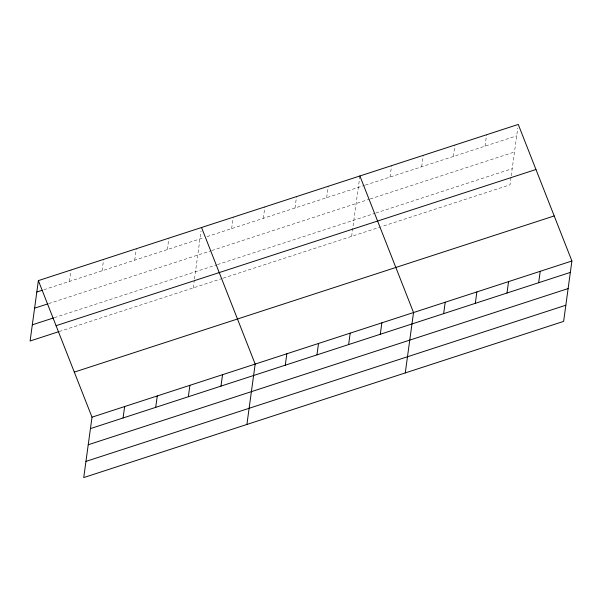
<?xml version="1.0" encoding="UTF-8"?>
<svg xmlns="http://www.w3.org/2000/svg" width="602" height="602" viewBox="0 0 602 602"><rect width="100%" height="100%" fill="white"/><g stroke="black" fill="none" stroke-linecap="round" stroke-linejoin="round"><path stroke-width="0.45" stroke-dasharray="3.01 2.26" d="M69.441 281.405L71.006 269.997M102.077 270.787L103.634 259.372M134.705 260.162L136.27 248.754M167.341 249.544L168.899 238.136M193.265 287.899L194.243 280.72M194.491 278.922L201.053 231.025M231.642 228.617L233.207 217.202M263.315 218.308L264.88 206.9M294.988 207.999L296.553 196.591M326.66 197.697L328.225 186.281M351.628 236.36L359.778 176.853M390.006 177.078L391.571 165.663M421.678 166.769L423.244 155.361M453.351 156.46L454.916 145.052M485.024 146.151L486.589 134.743M510.97 177.635L509.992 184.822L381.54 226.623M511.218 175.844L517.78 127.948M43.863 289.728L203.491 237.782M207.013 236.631L364.496 185.378M365.369 185.092L516.697 135.849M48.709 303.596L210.956 250.793M211.836 250.507L369.319 199.254M370.2 198.969L514.484 152.005M54.361 317.66L216.592 264.865M217.472 264.579L374.956 213.326M375.836 213.04L512.204 168.658M59.207 331.529L222.296 278.455M223.176 278.162L380.66 226.909"/><path stroke-width="0.9" d="M38.37 280.615L92.008 417.178L83.738 477.567L563.63 321.385L571.9 260.997L518.262 124.433L38.37 280.615L30.1 341.003L58.326 331.815M123.079 417.969L124.644 406.561M155.715 407.351L157.272 395.935M188.343 396.733L189.908 385.318M220.979 386.108L222.544 374.7M246.903 424.463L255.173 364.075L201.535 227.511M285.28 365.181L286.845 353.773M316.953 354.871L318.518 343.464M348.626 344.562L350.191 333.154M380.298 334.26L381.864 322.845M405.266 372.924L413.536 312.536L359.898 175.972M443.644 313.642L445.209 302.227M475.317 303.333L476.882 291.925M506.989 293.023L508.555 281.616M538.662 282.722L540.227 271.306M36.812 292.023L42.102 290.307M34.592 308.186L47.821 303.882M32.312 324.839L53.48 317.954M56.076 325.682L535.961 169.501M74.309 372.111L554.201 215.93M92.008 417.178L571.9 260.997M90.45 428.594L570.335 272.413M88.231 444.75L568.122 288.576M85.951 461.403L565.842 305.222"/></g></svg>
